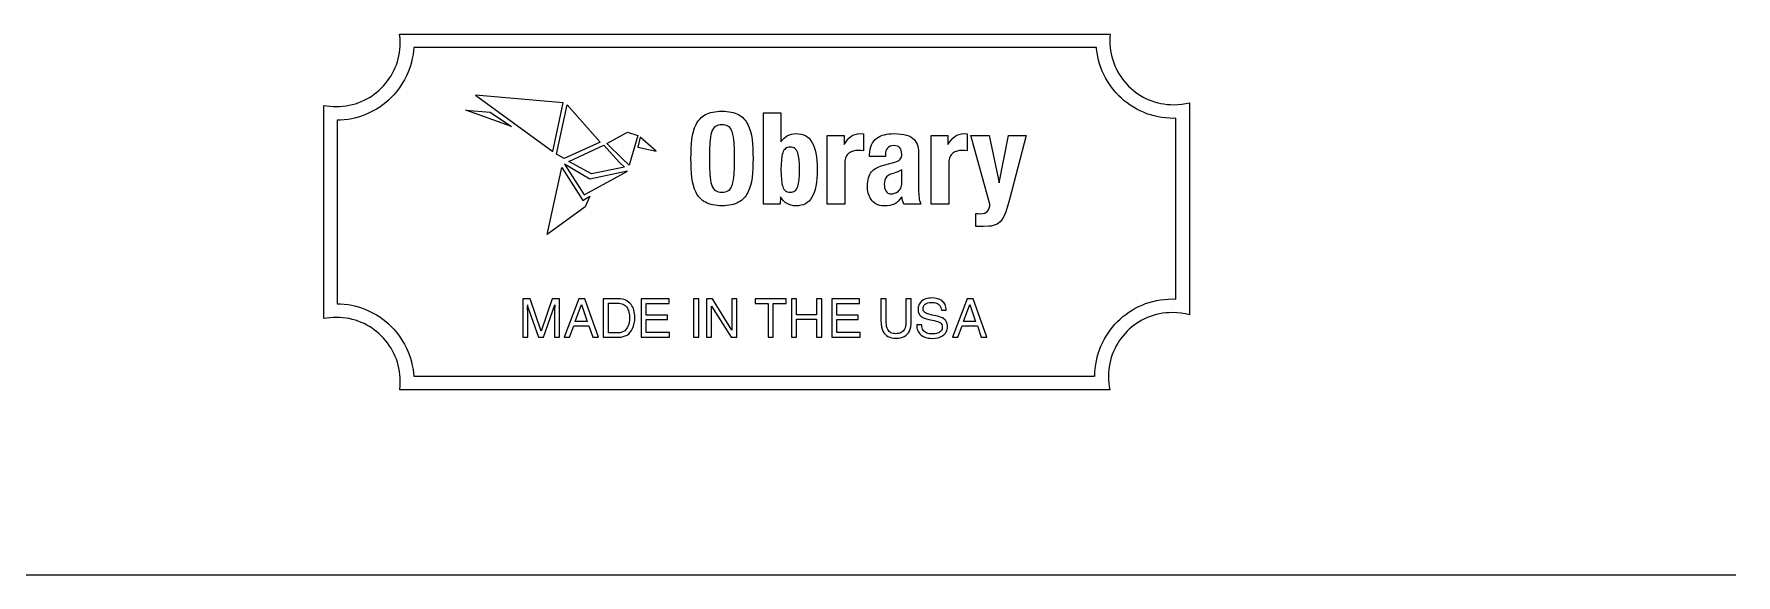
# Model space of a CAD drawing. Extents: x -174 to 174, y -110 to 110.
# Drawn here: x -87 to 0.5, y -110.5 to -82.7 of the extents above; entities that cross this region are included whole.
import ezdxf

# ---------------------------------------------------------------- set-up
doc = ezdxf.new("R2010")
doc.units = 0
doc.header["$MEASUREMENT"] = 0
doc.layers.get('0').update_dxf_attribs({"linetype": 'CONTINUOUS'})

msp = doc.modelspace()

# ---------------------------------------------------------------- linework, layer by layer
for p, q in [((-68.166, -82.657), (-31.641, -82.657)), ((-68.141, -82.881), (-68.166, -82.657)), ((-68.134, -83.11), (-68.141, -82.881)), ((-31.655, -82.834), (-31.66, -83.014)), ((-31.66, -83.014), (-31.656, -83.183)), ((-31.641, -82.657), (-31.655, -82.834)), ((-68.281, -84.086), (-68.237, -83.93)), ((-68.237, -83.93), (-68.2, -83.772)), ((-68.2, -83.772), (-68.172, -83.61)), ((-68.172, -83.61), (-68.151, -83.446)), ((-68.151, -83.446), (-68.138, -83.279)), ((-68.138, -83.279), (-68.134, -83.11)), ((-67.513, -83.912), (-67.558, -84.105)), ((-67.478, -83.716), (-67.513, -83.912)), ((-67.453, -83.517), (-67.478, -83.716)), ((-67.441, -83.359), (-67.453, -83.517)), ((-32.346, -83.359), (-67.441, -83.359)), ((-32.342, -83.421), (-32.346, -83.359)), ((-32.316, -83.62), (-32.342, -83.421)), ((-32.281, -83.816), (-32.316, -83.62)), ((-32.237, -84.009), (-32.281, -83.816)), ((-31.656, -83.183), (-31.643, -83.35)), ((-31.643, -83.35), (-31.623, -83.514)), ((-31.623, -83.514), (-31.594, -83.676)), ((-31.594, -83.676), (-31.557, -83.834)), ((-31.557, -83.834), (-31.513, -83.99)), ((-68.695, -84.945), (-68.609, -84.812)), ((-68.609, -84.812), (-68.53, -84.674)), ((-68.53, -84.674), (-68.458, -84.533)), ((-68.458, -84.533), (-68.392, -84.388)), ((-68.392, -84.388), (-68.333, -84.239)), ((-68.333, -84.239), (-68.281, -84.086)), ((-67.826, -84.838), (-67.914, -85.009)), ((-67.746, -84.661), (-67.826, -84.838)), ((-67.674, -84.48), (-67.746, -84.661)), ((-67.611, -84.295), (-67.674, -84.48)), ((-67.558, -84.105), (-67.611, -84.295)), ((-32.183, -84.198), (-32.237, -84.009)), ((-32.12, -84.384), (-32.183, -84.198)), ((-32.049, -84.565), (-32.12, -84.384)), ((-31.969, -84.741), (-32.049, -84.565)), ((-31.881, -84.913), (-31.969, -84.741)), ((-31.513, -83.99), (-31.461, -84.143)), ((-31.461, -84.143), (-31.403, -84.292)), ((-31.403, -84.292), (-31.337, -84.437)), ((-31.337, -84.437), (-31.265, -84.578)), ((-31.265, -84.578), (-31.186, -84.716)), ((-31.186, -84.716), (-31.1, -84.849)), ((-31.1, -84.849), (-31.009, -84.978)), ((-69.453, -85.74), (-69.329, -85.642)), ((-69.329, -85.642), (-69.21, -85.539)), ((-69.21, -85.539), (-69.096, -85.431)), ((-69.096, -85.431), (-68.987, -85.317)), ((-68.987, -85.317), (-68.884, -85.198)), ((-68.884, -85.198), (-68.786, -85.074)), ((-68.786, -85.074), (-68.695, -84.945)), ((-68.343, -85.644), (-68.468, -85.789)), ((-68.224, -85.494), (-68.343, -85.644)), ((-68.113, -85.338), (-68.224, -85.494)), ((-68.01, -85.176), (-68.113, -85.338)), ((-67.914, -85.009), (-68.01, -85.176)), ((-31.785, -85.08), (-31.881, -84.913)), ((-31.682, -85.242), (-31.785, -85.08)), ((-31.571, -85.398), (-31.682, -85.242)), ((-31.453, -85.548), (-31.571, -85.398)), ((-31.328, -85.692), (-31.453, -85.548)), ((-31.196, -85.831), (-31.328, -85.692)), ((-31.009, -84.978), (-30.912, -85.102)), ((-30.912, -85.102), (-30.809, -85.221)), ((-30.809, -85.221), (-30.7, -85.335)), ((-30.7, -85.335), (-30.586, -85.443)), ((-30.586, -85.443), (-30.467, -85.546)), ((-30.467, -85.546), (-30.343, -85.644)), ((-30.343, -85.644), (-30.214, -85.735)), ((-72.07, -86.327), (-71.91, -86.355)), ((-72.07, -97.3), (-72.07, -86.327)), ((-71.91, -86.355), (-71.749, -86.375)), ((-71.749, -86.375), (-71.584, -86.388)), ((-71.584, -86.388), (-71.418, -86.392)), ((-71.418, -86.392), (-71.249, -86.388)), ((-71.249, -86.388), (-71.082, -86.375)), ((-71.082, -86.375), (-70.918, -86.354)), ((-70.918, -86.354), (-70.756, -86.325)), ((-70.756, -86.325), (-70.597, -86.289)), ((-70.597, -86.289), (-70.441, -86.244)), ((-70.441, -86.244), (-70.289, -86.193)), ((-70.289, -86.193), (-70.139, -86.134)), ((-70.139, -86.134), (-69.994, -86.068)), ((-69.994, -86.068), (-69.852, -85.996)), ((-69.852, -85.996), (-69.715, -85.917)), ((-69.715, -85.917), (-69.582, -85.831)), ((-69.582, -85.831), (-69.453, -85.74)), ((-69.351, -86.517), (-69.518, -86.612)), ((-69.189, -86.413), (-69.351, -86.517)), ((-69.033, -86.302), (-69.189, -86.413)), ((-68.882, -86.184), (-69.033, -86.302)), ((-68.738, -86.059), (-68.882, -86.184)), ((-68.6, -85.927), (-68.738, -86.059)), ((-68.468, -85.789), (-68.6, -85.927)), ((-62.418, -87.417), (-64.763, -86.57)), ((-64.763, -86.57), (-63.512, -86.675)), ((-59.754, -86.199), (-64.271, -85.81)), ((-64.271, -85.81), (-60.291, -88.702)), ((-60.291, -88.702), (-59.754, -86.199)), ((-60.11, -88.835), (-59.556, -86.299)), ((-59.556, -86.299), (-58.501, -87.483)), ((-31.058, -85.962), (-31.196, -85.831)), ((-30.914, -86.087), (-31.058, -85.962)), ((-30.763, -86.206), (-30.914, -86.087)), ((-30.607, -86.317), (-30.763, -86.206)), ((-30.445, -86.42), (-30.607, -86.317)), ((-30.279, -86.516), (-30.445, -86.42)), ((-30.107, -86.604), (-30.279, -86.516)), ((-30.214, -85.735), (-30.081, -85.821)), ((-29.93, -86.684), (-30.107, -86.604)), ((-30.081, -85.821), (-29.944, -85.9)), ((-29.944, -85.9), (-29.802, -85.972)), ((-29.802, -85.972), (-29.657, -86.038)), ((-29.657, -86.038), (-29.508, -86.097)), ((-29.508, -86.097), (-29.355, -86.148)), ((-29.355, -86.148), (-29.199, -86.192)), ((-29.199, -86.192), (-29.041, -86.229)), ((-29.041, -86.229), (-28.879, -86.258)), ((-28.879, -86.258), (-28.714, -86.279)), ((-28.714, -86.279), (-28.548, -86.291)), ((-28.548, -86.291), (-28.379, -86.296)), ((-28.379, -86.296), (-28.168, -86.289)), ((-28.168, -86.289), (-27.961, -86.269)), ((-27.961, -86.269), (-27.758, -86.237)), ((-27.758, -86.237), (-27.559, -86.192)), ((-27.559, -86.192), (-27.559, -97.113)), ((-71.213, -87.089), (-71.368, -87.092)), ((-71.368, -87.092), (-71.368, -96.535)), ((-71.011, -87.073), (-71.213, -87.089)), ((-70.812, -87.048), (-71.011, -87.073)), ((-70.615, -87.013), (-70.812, -87.048)), ((-70.422, -86.968), (-70.615, -87.013)), ((-70.233, -86.914), (-70.422, -86.968)), ((-70.047, -86.852), (-70.233, -86.914)), ((-69.866, -86.78), (-70.047, -86.852)), ((-69.69, -86.7), (-69.866, -86.78)), ((-69.518, -86.612), (-69.69, -86.7)), ((-63.512, -86.675), (-62.418, -87.417)), ((-58.501, -87.483), (-57.854, -88.215)), ((-53.06, -87.665), (-53, -87.479)), ((-53, -87.479), (-52.925, -87.31)), ((-52.925, -87.31), (-52.882, -87.231)), ((-52.882, -87.231), (-52.834, -87.157)), ((-52.834, -87.157), (-52.781, -87.087)), ((-52.781, -87.087), (-52.724, -87.021)), ((-52.724, -87.021), (-52.662, -86.96)), ((-52.662, -86.96), (-52.594, -86.904)), ((-52.594, -86.904), (-52.522, -86.853)), ((-52.522, -86.853), (-52.444, -86.807)), ((-52.444, -86.807), (-52.36, -86.765)), ((-52.36, -86.765), (-52.27, -86.729)), ((-52.27, -86.729), (-52.174, -86.698)), ((-52.174, -86.698), (-52.072, -86.673)), ((-52.072, -86.673), (-51.963, -86.653)), ((-51.994, -87.473), (-52.047, -87.542)), ((-51.933, -87.417), (-51.994, -87.473)), ((-51.963, -86.653), (-51.848, -86.638)), ((-51.863, -87.375), (-51.933, -87.417)), ((-51.784, -87.345), (-51.863, -87.375)), ((-51.848, -86.638), (-51.726, -86.629)), ((-51.695, -87.328), (-51.784, -87.345)), ((-51.726, -86.629), (-51.596, -86.626)), ((-51.596, -87.322), (-51.695, -87.328)), ((-51.596, -86.626), (-51.467, -86.629)), ((-51.497, -87.328), (-51.596, -87.322)), ((-51.408, -87.345), (-51.497, -87.328)), ((-51.467, -86.629), (-51.345, -86.638)), ((-51.329, -87.375), (-51.408, -87.345)), ((-51.345, -86.638), (-51.229, -86.653)), ((-51.259, -87.417), (-51.329, -87.375)), ((-51.198, -87.473), (-51.259, -87.417)), ((-51.229, -86.653), (-51.121, -86.673)), ((-51.145, -87.542), (-51.198, -87.473)), ((-51.121, -86.673), (-51.018, -86.698)), ((-51.018, -86.698), (-50.922, -86.729)), ((-50.922, -86.729), (-50.833, -86.765)), ((-50.833, -86.765), (-50.749, -86.807)), ((-50.749, -86.807), (-50.67, -86.853)), ((-50.67, -86.853), (-50.598, -86.904)), ((-50.598, -86.904), (-50.53, -86.96)), ((-50.53, -86.96), (-50.468, -87.021)), ((-50.468, -87.021), (-50.411, -87.087)), ((-50.411, -87.087), (-50.358, -87.157)), ((-50.358, -87.157), (-50.31, -87.231)), ((-50.31, -87.231), (-50.267, -87.31)), ((-50.267, -87.31), (-50.192, -87.479)), ((-50.192, -87.479), (-50.132, -87.665)), ((-49.469, -86.718), (-48.564, -86.718)), ((-49.469, -91.405), (-49.469, -86.718)), ((-48.564, -86.718), (-48.564, -88.201)), ((-29.749, -86.756), (-29.93, -86.684)), ((-29.563, -86.818), (-29.749, -86.756)), ((-29.374, -86.872), (-29.563, -86.818)), ((-29.181, -86.917), (-29.374, -86.872)), ((-28.985, -86.952), (-29.181, -86.917)), ((-28.785, -86.977), (-28.985, -86.952)), ((-28.583, -86.992), (-28.785, -86.977)), ((-28.376, -86.997), (-28.583, -86.992)), ((-28.261, -86.994), (-28.376, -86.997)), ((-28.261, -96.294), (-28.261, -86.994)), ((-57.854, -88.215), (-59.716, -89.067)), ((-57.515, -88.282), (-56.445, -87.706)), ((-56.704, -89.071), (-57.515, -88.282)), ((-56.445, -87.706), (-55.926, -87.874)), ((-55.926, -87.874), (-56.366, -89.401)), ((-55.793, -87.958), (-55.926, -88.477)), ((-54.974, -88.682), (-55.793, -87.958)), ((-53.18, -88.548), (-53.165, -88.308)), ((-53.165, -88.308), (-53.141, -88.08)), ((-53.141, -88.08), (-53.106, -87.865)), ((-53.106, -87.865), (-53.06, -87.665)), ((-52.223, -88.261), (-52.241, -88.627)), ((-52.208, -88.102), (-52.223, -88.261)), ((-52.188, -87.96), (-52.208, -88.102)), ((-52.162, -87.833), (-52.188, -87.96)), ((-52.13, -87.721), (-52.162, -87.833)), ((-52.092, -87.624), (-52.13, -87.721)), ((-52.047, -87.542), (-52.092, -87.624)), ((-51.1, -87.624), (-51.145, -87.542)), ((-51.062, -87.721), (-51.1, -87.624)), ((-51.03, -87.833), (-51.062, -87.721)), ((-51.005, -87.96), (-51.03, -87.833)), ((-50.984, -88.102), (-51.005, -87.96)), ((-50.969, -88.261), (-50.984, -88.102)), ((-50.951, -88.627), (-50.969, -88.261)), ((-50.132, -87.665), (-50.085, -87.865)), ((-50.085, -87.865), (-50.051, -88.08)), ((-50.051, -88.08), (-50.027, -88.308)), ((-50.027, -88.308), (-50.011, -88.548)), ((-48.564, -88.201), (-48.477, -88.102)), ((-48.477, -88.102), (-48.399, -88.017)), ((-48.399, -88.017), (-48.316, -87.944)), ((-48.316, -87.944), (-48.226, -87.886)), ((-48.226, -87.886), (-48.13, -87.84)), ((-48.13, -87.84), (-48.025, -87.807)), ((-48.025, -87.807), (-47.912, -87.788)), ((-47.912, -87.788), (-47.79, -87.781)), ((-47.79, -87.781), (-47.655, -87.788)), ((-47.655, -87.788), (-47.53, -87.807)), ((-47.53, -87.807), (-47.414, -87.84)), ((-47.414, -87.84), (-47.307, -87.887)), ((-47.307, -87.887), (-47.209, -87.948)), ((-47.209, -87.948), (-47.121, -88.023)), ((-47.121, -88.023), (-47.041, -88.113)), ((-47.041, -88.113), (-46.97, -88.218)), ((-46.97, -88.218), (-46.907, -88.338)), ((-46.907, -88.338), (-46.853, -88.474)), ((-46.188, -91.405), (-46.188, -87.874)), ((-46.188, -87.874), (-45.321, -87.874)), ((-45.321, -87.874), (-45.321, -88.346)), ((-45.321, -88.346), (-45.236, -88.224)), ((-45.236, -88.224), (-45.156, -88.114)), ((-45.156, -88.114), (-45.068, -88.017)), ((-45.068, -88.017), (-44.972, -87.935)), ((-44.972, -87.935), (-44.868, -87.87)), ((-44.868, -87.87), (-44.753, -87.821)), ((-44.753, -87.821), (-44.629, -87.791)), ((-44.629, -87.791), (-44.494, -87.781)), ((-44.494, -87.781), (-44.33, -87.794)), ((-44.33, -87.794), (-44.33, -88.661)), ((-43.952, -88.468), (-43.91, -88.357)), ((-43.91, -88.357), (-43.858, -88.258)), ((-43.858, -88.258), (-43.795, -88.168)), ((-43.795, -88.168), (-43.724, -88.09)), ((-43.724, -88.09), (-43.644, -88.021)), ((-43.644, -88.021), (-43.556, -87.962)), ((-43.556, -87.962), (-43.46, -87.911)), ((-43.46, -87.911), (-43.358, -87.87)), ((-43.358, -87.87), (-43.25, -87.837)), ((-43.25, -87.837), (-43.136, -87.812)), ((-43.136, -87.812), (-43.017, -87.795)), ((-43.017, -87.795), (-42.894, -87.785)), ((-42.894, -87.785), (-42.768, -87.781)), ((-42.768, -87.781), (-42.576, -87.786)), ((-42.576, -87.786), (-42.404, -87.802)), ((-42.404, -87.802), (-42.25, -87.827)), ((-42.25, -87.827), (-42.113, -87.861)), ((-42.113, -87.861), (-41.994, -87.904)), ((-41.994, -87.904), (-41.889, -87.956)), ((-41.889, -87.956), (-41.8, -88.016)), ((-41.8, -88.016), (-41.724, -88.084)), ((-41.724, -88.084), (-41.66, -88.159)), ((-41.66, -88.159), (-41.609, -88.242)), ((-41.609, -88.242), (-41.567, -88.331)), ((-41.567, -88.331), (-41.536, -88.426)), ((-40.844, -87.874), (-39.978, -87.874)), ((-40.844, -91.405), (-40.844, -87.874)), ((-39.978, -87.874), (-39.978, -88.346)), ((-39.978, -88.346), (-39.893, -88.224)), ((-39.893, -88.224), (-39.813, -88.114)), ((-39.813, -88.114), (-39.725, -88.017)), ((-39.725, -88.017), (-39.629, -87.935)), ((-39.629, -87.935), (-39.525, -87.87)), ((-39.525, -87.87), (-39.41, -87.821)), ((-39.41, -87.821), (-39.286, -87.791)), ((-39.286, -87.791), (-39.151, -87.781)), ((-39.151, -87.781), (-38.987, -87.794)), ((-38.987, -87.794), (-38.987, -88.661)), ((-37.82, -91.405), (-38.811, -87.874)), ((-38.811, -87.874), (-37.866, -87.874)), ((-37.866, -87.874), (-37.341, -90.315)), ((-37.341, -90.315), (-36.868, -87.874)), ((-36.868, -87.874), (-35.962, -87.874)), ((-35.962, -87.874), (-36.815, -91.168)), ((-59.716, -89.067), (-60.11, -88.835)), ((-59.472, -89.213), (-57.674, -88.38)), ((-58.3, -89.856), (-59.472, -89.213)), ((-57.674, -88.38), (-56.856, -89.264)), ((-56.366, -89.401), (-56.704, -89.071)), ((-55.926, -88.477), (-54.974, -88.682)), ((-53.191, -89.061), (-53.188, -88.799)), ((-53.188, -89.323), (-53.191, -89.061)), ((-53.188, -88.799), (-53.18, -88.548)), ((-52.241, -88.627), (-52.246, -89.061)), ((-52.246, -89.061), (-52.241, -89.498)), ((-50.946, -89.061), (-50.951, -88.627)), ((-50.951, -89.498), (-50.946, -89.061)), ((-50.011, -88.548), (-50.003, -88.799)), ((-50.003, -88.799), (-50.001, -89.061)), ((-50.001, -89.061), (-50.003, -89.323)), ((-48.545, -89.133), (-48.559, -89.369)), ((-48.518, -88.934), (-48.545, -89.133)), ((-48.498, -88.848), (-48.518, -88.934)), ((-48.474, -88.77), (-48.498, -88.848)), ((-48.446, -88.702), (-48.474, -88.77)), ((-48.412, -88.642), (-48.446, -88.702)), ((-48.373, -88.592), (-48.412, -88.642)), ((-48.328, -88.551), (-48.373, -88.592)), ((-48.277, -88.519), (-48.328, -88.551)), ((-48.22, -88.496), (-48.277, -88.519)), ((-48.155, -88.482), (-48.22, -88.496)), ((-48.084, -88.477), (-48.155, -88.482)), ((-48.014, -88.482), (-48.084, -88.477)), ((-47.951, -88.496), (-48.014, -88.482)), ((-47.894, -88.519), (-47.951, -88.496)), ((-47.844, -88.551), (-47.894, -88.519)), ((-47.8, -88.592), (-47.844, -88.551)), ((-47.761, -88.642), (-47.8, -88.592)), ((-47.728, -88.702), (-47.761, -88.642)), ((-47.7, -88.77), (-47.728, -88.702)), ((-47.677, -88.848), (-47.7, -88.77)), ((-47.657, -88.934), (-47.677, -88.848)), ((-47.63, -89.133), (-47.657, -88.934)), ((-47.616, -89.369), (-47.63, -89.133)), ((-46.853, -88.474), (-46.808, -88.626)), ((-46.808, -88.626), (-46.771, -88.795)), ((-46.771, -88.795), (-46.742, -88.98)), ((-46.742, -88.98), (-46.722, -89.182)), ((-46.722, -89.182), (-46.71, -89.402)), ((-45.278, -89.199), (-45.282, -89.284)), ((-45.266, -89.121), (-45.278, -89.199)), ((-45.247, -89.05), (-45.266, -89.121)), ((-45.221, -88.986), (-45.247, -89.05)), ((-45.19, -88.927), (-45.221, -88.986)), ((-45.153, -88.875), (-45.19, -88.927)), ((-45.111, -88.829), (-45.153, -88.875)), ((-45.065, -88.789), (-45.111, -88.829)), ((-45.015, -88.754), (-45.065, -88.789)), ((-44.962, -88.725), (-45.015, -88.754)), ((-44.907, -88.7), (-44.962, -88.725)), ((-44.85, -88.681), (-44.907, -88.7)), ((-44.731, -88.656), (-44.85, -88.681)), ((-44.612, -88.648), (-44.731, -88.656)), ((-44.471, -88.652), (-44.612, -88.648)), ((-44.33, -88.661), (-44.471, -88.652)), ((-44.008, -88.871), (-44.001, -88.725)), ((-44.008, -88.956), (-44.008, -88.871)), ((-43.194, -88.956), (-44.008, -88.956)), ((-44.001, -88.725), (-43.982, -88.59)), ((-43.982, -88.59), (-43.952, -88.468)), ((-43.188, -88.759), (-43.194, -88.858)), ((-43.194, -88.858), (-43.194, -88.956)), ((-43.167, -88.67), (-43.188, -88.759)), ((-43.134, -88.591), (-43.167, -88.67)), ((-43.087, -88.525), (-43.134, -88.591)), ((-43.028, -88.471), (-43.087, -88.525)), ((-42.956, -88.431), (-43.028, -88.471)), ((-42.871, -88.407), (-42.956, -88.431)), ((-42.774, -88.398), (-42.871, -88.407)), ((-42.669, -88.406), (-42.774, -88.398)), ((-42.715, -89.245), (-42.622, -89.216)), ((-42.581, -88.428), (-42.669, -88.406)), ((-42.622, -89.216), (-42.545, -89.183)), ((-42.509, -88.465), (-42.581, -88.428)), ((-42.545, -89.183), (-42.482, -89.145)), ((-42.451, -88.514), (-42.509, -88.465)), ((-42.482, -89.145), (-42.434, -89.1)), ((-42.407, -88.576), (-42.451, -88.514)), ((-42.434, -89.1), (-42.397, -89.047)), ((-42.377, -88.65), (-42.407, -88.576)), ((-42.397, -89.047), (-42.373, -88.986)), ((-42.36, -88.736), (-42.377, -88.65)), ((-42.373, -88.986), (-42.358, -88.914)), ((-42.354, -88.832), (-42.36, -88.736)), ((-42.358, -88.914), (-42.354, -88.832)), ((-41.536, -88.426), (-41.513, -88.528)), ((-41.513, -88.528), (-41.498, -88.635)), ((-41.498, -88.635), (-41.49, -88.747)), ((-41.49, -88.747), (-41.487, -88.864)), ((-41.487, -88.864), (-41.487, -90.722)), ((-39.935, -89.199), (-39.939, -89.284)), ((-39.923, -89.121), (-39.935, -89.199)), ((-39.904, -89.05), (-39.923, -89.121)), ((-39.878, -88.986), (-39.904, -89.05)), ((-39.847, -88.927), (-39.878, -88.986)), ((-39.81, -88.875), (-39.847, -88.927)), ((-39.768, -88.829), (-39.81, -88.875)), ((-39.722, -88.789), (-39.768, -88.829)), ((-39.672, -88.754), (-39.722, -88.789)), ((-39.62, -88.725), (-39.672, -88.754)), ((-39.564, -88.7), (-39.62, -88.725)), ((-39.507, -88.681), (-39.564, -88.7)), ((-39.389, -88.656), (-39.507, -88.681)), ((-39.269, -88.648), (-39.389, -88.656)), ((-39.128, -88.652), (-39.269, -88.648)), ((-38.987, -88.661), (-39.128, -88.652)), ((-60.578, -92.98), (-59.823, -89.522)), ((-59.823, -89.522), (-58.751, -91.216)), ((-59.696, -89.352), (-58.678, -90.933)), ((-58.383, -90.13), (-59.696, -89.352)), ((-58.678, -90.933), (-56.571, -89.779)), ((-56.456, -89.712), (-58.383, -90.13)), ((-56.599, -89.514), (-58.3, -89.856)), ((-56.856, -89.264), (-56.599, -89.514)), ((-56.571, -89.779), (-56.456, -89.712)), ((-53.18, -89.575), (-53.188, -89.323)), ((-53.165, -89.815), (-53.18, -89.575)), ((-53.141, -90.043), (-53.165, -89.815)), ((-53.106, -90.257), (-53.141, -90.043)), ((-52.241, -89.498), (-52.223, -89.865)), ((-52.223, -89.865), (-52.208, -90.023)), ((-52.208, -90.023), (-52.188, -90.165)), ((-51.005, -90.165), (-50.984, -90.023)), ((-50.984, -90.023), (-50.969, -89.865)), ((-50.969, -89.865), (-50.951, -89.498)), ((-50.051, -90.043), (-50.085, -90.257)), ((-50.027, -89.815), (-50.051, -90.043)), ((-50.011, -89.575), (-50.027, -89.815)), ((-50.003, -89.323), (-50.011, -89.575)), ((-48.559, -89.369), (-48.564, -89.639)), ((-48.564, -89.639), (-48.559, -89.909)), ((-48.559, -89.909), (-48.545, -90.144)), ((-47.63, -90.144), (-47.616, -89.909)), ((-47.612, -89.639), (-47.616, -89.369)), ((-47.616, -89.909), (-47.612, -89.639)), ((-46.722, -90.096), (-46.742, -90.298)), ((-46.71, -89.876), (-46.722, -90.096)), ((-46.71, -89.402), (-46.706, -89.639)), ((-46.706, -89.639), (-46.71, -89.876)), ((-45.282, -89.284), (-45.282, -91.405)), ((-44.09, -90.152), (-44.068, -90.058)), ((-44.068, -90.058), (-44.038, -89.97)), ((-44.038, -89.97), (-44.001, -89.89)), ((-44.001, -89.89), (-43.958, -89.817)), ((-43.958, -89.817), (-43.907, -89.75)), ((-43.907, -89.75), (-43.849, -89.688)), ((-43.849, -89.688), (-43.783, -89.632)), ((-43.783, -89.632), (-43.71, -89.581)), ((-43.71, -89.581), (-43.629, -89.534)), ((-43.629, -89.534), (-43.541, -89.491)), ((-43.541, -89.491), (-43.444, -89.452)), ((-43.444, -89.452), (-43.227, -89.383)), ((-43.227, -89.383), (-42.715, -89.245)), ((-43.188, -90.089), (-43.225, -90.176)), ((-43.135, -90.013), (-43.188, -90.089)), ((-43.065, -89.948), (-43.135, -90.013)), ((-42.976, -89.894), (-43.065, -89.948)), ((-42.868, -89.85), (-42.976, -89.894)), ((-42.741, -89.816), (-42.868, -89.85)), ((-42.651, -89.79), (-42.741, -89.816)), ((-42.552, -89.752), (-42.651, -89.79)), ((-42.451, -89.702), (-42.552, -89.752)), ((-42.354, -89.639), (-42.451, -89.702)), ((-42.354, -90.334), (-42.354, -89.639)), ((-39.939, -89.284), (-39.939, -91.405)), ((-53.06, -90.458), (-53.106, -90.257)), ((-53, -90.643), (-53.06, -90.458)), ((-52.925, -90.813), (-53, -90.643)), ((-52.882, -90.892), (-52.925, -90.813)), ((-52.834, -90.966), (-52.882, -90.892)), ((-52.781, -91.036), (-52.834, -90.966)), ((-52.188, -90.165), (-52.162, -90.292)), ((-52.162, -90.292), (-52.13, -90.403)), ((-52.13, -90.403), (-52.092, -90.5)), ((-52.092, -90.5), (-52.047, -90.582)), ((-52.047, -90.582), (-51.994, -90.651)), ((-51.994, -90.651), (-51.933, -90.706)), ((-51.933, -90.706), (-51.863, -90.748)), ((-51.863, -90.748), (-51.784, -90.777)), ((-51.784, -90.777), (-51.695, -90.795)), ((-51.695, -90.795), (-51.596, -90.8)), ((-51.596, -90.8), (-51.497, -90.795)), ((-51.497, -90.795), (-51.408, -90.777)), ((-51.408, -90.777), (-51.329, -90.748)), ((-51.329, -90.748), (-51.259, -90.706)), ((-51.259, -90.706), (-51.198, -90.651)), ((-51.198, -90.651), (-51.145, -90.582)), ((-51.145, -90.582), (-51.1, -90.5)), ((-51.1, -90.5), (-51.062, -90.403)), ((-51.062, -90.403), (-51.03, -90.292)), ((-51.03, -90.292), (-51.005, -90.165)), ((-50.358, -90.966), (-50.411, -91.036)), ((-50.31, -90.892), (-50.358, -90.966)), ((-50.267, -90.813), (-50.31, -90.892)), ((-50.192, -90.643), (-50.267, -90.813)), ((-50.132, -90.458), (-50.192, -90.643)), ((-50.085, -90.257), (-50.132, -90.458)), ((-48.545, -90.144), (-48.518, -90.344)), ((-48.518, -90.344), (-48.498, -90.43)), ((-48.498, -90.43), (-48.474, -90.508)), ((-48.474, -90.508), (-48.446, -90.576)), ((-48.446, -90.576), (-48.412, -90.635)), ((-48.412, -90.635), (-48.373, -90.686)), ((-48.373, -90.686), (-48.328, -90.727)), ((-48.328, -90.727), (-48.277, -90.759)), ((-48.277, -90.759), (-48.22, -90.782)), ((-48.22, -90.782), (-48.155, -90.796)), ((-48.155, -90.796), (-48.084, -90.8)), ((-48.084, -90.8), (-48.014, -90.796)), ((-48.014, -90.796), (-47.951, -90.782)), ((-47.951, -90.782), (-47.894, -90.759)), ((-47.894, -90.759), (-47.844, -90.727)), ((-47.844, -90.727), (-47.8, -90.686)), ((-47.8, -90.686), (-47.761, -90.635)), ((-47.761, -90.635), (-47.728, -90.576)), ((-47.728, -90.576), (-47.7, -90.508)), ((-47.7, -90.508), (-47.677, -90.43)), ((-47.677, -90.43), (-47.657, -90.344)), ((-47.657, -90.344), (-47.63, -90.144)), ((-46.907, -90.94), (-46.97, -91.06)), ((-46.853, -90.803), (-46.907, -90.94)), ((-46.808, -90.651), (-46.853, -90.803)), ((-46.771, -90.483), (-46.808, -90.651)), ((-46.742, -90.298), (-46.771, -90.483)), ((-44.119, -90.485), (-44.116, -90.366)), ((-44.109, -90.665), (-44.119, -90.485)), ((-44.116, -90.366), (-44.107, -90.255)), ((-44.095, -90.754), (-44.109, -90.665)), ((-44.107, -90.255), (-44.09, -90.152)), ((-44.075, -90.843), (-44.095, -90.754)), ((-44.048, -90.93), (-44.075, -90.843)), ((-44.016, -91.013), (-44.048, -90.93)), ((-43.246, -90.275), (-43.253, -90.387)), ((-43.253, -90.387), (-43.249, -90.486)), ((-43.249, -90.486), (-43.234, -90.578)), ((-43.225, -90.176), (-43.246, -90.275)), ((-43.234, -90.578), (-43.209, -90.661)), ((-43.209, -90.661), (-43.173, -90.734)), ((-43.173, -90.734), (-43.126, -90.795)), ((-43.126, -90.795), (-43.067, -90.84)), ((-43.067, -90.84), (-43.033, -90.857)), ((-43.033, -90.857), (-42.996, -90.869)), ((-42.996, -90.869), (-42.955, -90.877)), ((-42.955, -90.877), (-42.912, -90.879)), ((-42.912, -90.879), (-42.818, -90.872)), ((-42.818, -90.872), (-42.722, -90.849)), ((-42.722, -90.849), (-42.628, -90.809)), ((-42.628, -90.809), (-42.542, -90.752)), ((-42.542, -90.752), (-42.502, -90.717)), ((-42.502, -90.717), (-42.466, -90.677)), ((-42.466, -90.677), (-42.434, -90.632)), ((-42.434, -90.632), (-42.407, -90.583)), ((-42.407, -90.583), (-42.385, -90.528)), ((-42.385, -90.528), (-42.368, -90.469)), ((-42.368, -90.469), (-42.358, -90.404)), ((-42.358, -90.404), (-42.354, -90.334)), ((-41.487, -90.722), (-41.483, -90.938)), ((-41.483, -90.938), (-41.466, -91.11)), ((-58.63, -91.541), (-60.578, -92.98)), ((-58.751, -91.216), (-58.389, -91.005)), ((-58.389, -91.005), (-58.63, -91.541)), ((-52.724, -91.102), (-52.781, -91.036)), ((-52.662, -91.162), (-52.724, -91.102)), ((-52.594, -91.219), (-52.662, -91.162)), ((-52.522, -91.27), (-52.594, -91.219)), ((-52.444, -91.316), (-52.522, -91.27)), ((-52.36, -91.358), (-52.444, -91.316)), ((-52.27, -91.394), (-52.36, -91.358)), ((-52.174, -91.425), (-52.27, -91.394)), ((-52.072, -91.45), (-52.174, -91.425)), ((-51.963, -91.47), (-52.072, -91.45)), ((-51.848, -91.485), (-51.963, -91.47)), ((-51.726, -91.494), (-51.848, -91.485)), ((-51.596, -91.497), (-51.726, -91.494)), ((-51.467, -91.494), (-51.596, -91.497)), ((-51.345, -91.485), (-51.467, -91.494)), ((-51.229, -91.47), (-51.345, -91.485)), ((-51.121, -91.45), (-51.229, -91.47)), ((-51.018, -91.425), (-51.121, -91.45)), ((-50.922, -91.394), (-51.018, -91.425)), ((-50.833, -91.358), (-50.922, -91.394)), ((-50.749, -91.316), (-50.833, -91.358)), ((-50.67, -91.27), (-50.749, -91.316)), ((-50.598, -91.219), (-50.67, -91.27)), ((-50.53, -91.162), (-50.598, -91.219)), ((-50.468, -91.102), (-50.53, -91.162)), ((-50.411, -91.036), (-50.468, -91.102)), ((-48.604, -91.405), (-49.469, -91.405)), ((-48.59, -91.03), (-48.604, -91.405)), ((-48.514, -91.145), (-48.59, -91.03)), ((-48.432, -91.242), (-48.514, -91.145)), ((-48.343, -91.322), (-48.432, -91.242)), ((-48.249, -91.386), (-48.343, -91.322)), ((-48.146, -91.436), (-48.249, -91.386)), ((-48.036, -91.47), (-48.146, -91.436)), ((-47.918, -91.49), (-48.036, -91.47)), ((-47.79, -91.497), (-47.918, -91.49)), ((-47.655, -91.49), (-47.79, -91.497)), ((-47.53, -91.471), (-47.655, -91.49)), ((-47.414, -91.438), (-47.53, -91.471)), ((-47.307, -91.391), (-47.414, -91.438)), ((-47.209, -91.33), (-47.307, -91.391)), ((-47.121, -91.255), (-47.209, -91.33)), ((-47.041, -91.165), (-47.121, -91.255)), ((-46.97, -91.06), (-47.041, -91.165)), ((-45.282, -91.405), (-46.188, -91.405)), ((-43.976, -91.093), (-44.016, -91.013)), ((-43.929, -91.168), (-43.976, -91.093)), ((-43.875, -91.238), (-43.929, -91.168)), ((-43.813, -91.301), (-43.875, -91.238)), ((-43.743, -91.357), (-43.813, -91.301)), ((-43.666, -91.405), (-43.743, -91.357)), ((-43.579, -91.444), (-43.666, -91.405)), ((-43.484, -91.473), (-43.579, -91.444)), ((-43.38, -91.49), (-43.484, -91.473)), ((-43.266, -91.497), (-43.38, -91.49)), ((-43.112, -91.492), (-43.266, -91.497)), ((-42.973, -91.476), (-43.112, -91.492)), ((-42.847, -91.448), (-42.973, -91.476)), ((-42.733, -91.405), (-42.847, -91.448)), ((-42.63, -91.344), (-42.733, -91.405)), ((-42.535, -91.264), (-42.63, -91.344)), ((-42.449, -91.162), (-42.535, -91.264)), ((-42.354, -91.037), (-42.449, -91.162)), ((-42.31, -91.223), (-42.354, -91.037)), ((-42.281, -91.317), (-42.31, -91.223)), ((-42.243, -91.405), (-42.281, -91.317)), ((-41.376, -91.405), (-42.243, -91.405)), ((-41.466, -91.11), (-41.452, -91.186)), ((-41.452, -91.186), (-41.432, -91.258)), ((-41.432, -91.258), (-41.376, -91.405)), ((-39.939, -91.405), (-40.844, -91.405)), ((-38.092, -91.87), (-38.012, -91.828)), ((-38.012, -91.828), (-37.947, -91.772)), ((-37.947, -91.772), (-37.897, -91.701)), ((-37.897, -91.701), (-37.86, -91.615)), ((-37.86, -91.615), (-37.834, -91.517)), ((-37.834, -91.517), (-37.82, -91.405)), ((-36.986, -91.75), (-37.042, -91.901)), ((-36.93, -91.579), (-36.986, -91.75)), ((-36.815, -91.168), (-36.93, -91.579)), ((-38.542, -92.56), (-38.542, -91.884)), ((-38.542, -91.884), (-38.424, -91.898)), ((-38.174, -92.56), (-38.542, -92.56)), ((-38.424, -91.898), (-38.306, -91.903)), ((-38.306, -91.903), (-38.19, -91.895)), ((-38.19, -91.895), (-38.092, -91.87)), ((-37.887, -92.55), (-38.174, -92.56)), ((-37.764, -92.536), (-37.887, -92.55)), ((-37.652, -92.514), (-37.764, -92.536)), ((-37.55, -92.483), (-37.652, -92.514)), ((-37.458, -92.441), (-37.55, -92.483)), ((-37.374, -92.388), (-37.458, -92.441)), ((-37.298, -92.322), (-37.374, -92.388)), ((-37.227, -92.241), (-37.298, -92.322)), ((-37.162, -92.145), (-37.227, -92.241)), ((-37.101, -92.032), (-37.162, -92.145)), ((-37.042, -91.901), (-37.101, -92.032)), ((-71.368, -96.535), (-71.213, -96.539)), ((-71.213, -96.539), (-71.011, -96.554)), ((-71.011, -96.554), (-70.812, -96.58)), ((-70.812, -96.58), (-70.615, -96.615)), ((-70.615, -96.615), (-70.422, -96.659)), ((-70.422, -96.659), (-70.233, -96.713)), ((-70.233, -96.713), (-70.047, -96.776)), ((-70.047, -96.776), (-69.866, -96.847)), ((-69.866, -96.847), (-69.689, -96.927)), ((-69.689, -96.927), (-69.518, -97.015)), ((-69.518, -97.015), (-69.351, -97.111)), ((-61.457, -96.283), (-61.835, -96.283)), ((-61.835, -96.283), (-61.835, -98.256)), ((-61.586, -96.593), (-61.586, -96.653)), ((-61.578, -97.092), (-61.586, -96.653)), ((-61.586, -96.653), (-61.019, -98.256)), ((-61.578, -98.256), (-61.578, -97.092)), ((-60.89, -97.954), (-61.457, -96.283)), ((-60.323, -96.283), (-60.89, -97.954)), ((-60.762, -98.256), (-60.195, -96.593)), ((-59.945, -96.283), (-60.323, -96.283)), ((-60.198, -96.893), (-60.202, -97.092)), ((-60.202, -97.092), (-60.202, -98.256)), ((-60.195, -96.593), (-60.198, -96.893)), ((-59.945, -98.256), (-59.945, -96.283)), ((-58.954, -96.283), (-59.703, -98.256)), ((-59.136, -97.447), (-58.818, -96.578)), ((-58.652, -96.283), (-58.954, -96.283)), ((-58.818, -96.578), (-58.523, -97.447)), ((-57.941, -98.256), (-58.652, -96.283)), ((-57.707, -96.283), (-57.707, -98.256)), ((-56.905, -96.283), (-57.707, -96.283)), ((-57.435, -96.51), (-56.958, -96.51)), ((-57.435, -98.03), (-57.435, -96.51)), ((-56.958, -96.51), (-56.882, -96.513)), ((-56.806, -96.287), (-56.905, -96.283)), ((-56.882, -96.513), (-56.81, -96.523)), ((-56.81, -96.523), (-56.744, -96.539)), ((-56.712, -96.301), (-56.806, -96.287)), ((-56.744, -96.539), (-56.684, -96.562)), ((-56.625, -96.324), (-56.712, -96.301)), ((-56.684, -96.562), (-56.628, -96.591)), ((-56.628, -96.591), (-56.578, -96.627)), ((-56.542, -96.356), (-56.625, -96.324)), ((-56.578, -96.627), (-56.533, -96.668)), ((-56.466, -96.396), (-56.542, -96.356)), ((-56.533, -96.668), (-56.493, -96.715)), ((-56.493, -96.715), (-56.458, -96.768)), ((-56.395, -96.446), (-56.466, -96.396)), ((-56.458, -96.768), (-56.428, -96.826)), ((-56.428, -96.826), (-56.402, -96.89)), ((-56.402, -96.89), (-56.382, -96.96)), ((-56.33, -96.504), (-56.395, -96.446)), ((-56.382, -96.96), (-56.355, -97.114)), ((-56.27, -96.57), (-56.33, -96.504)), ((-56.225, -96.638), (-56.27, -96.57)), ((-56.185, -96.71), (-56.225, -96.638)), ((-56.151, -96.787), (-56.185, -96.71)), ((-56.124, -96.869), (-56.151, -96.787)), ((-56.102, -96.955), (-56.124, -96.869)), ((-56.086, -97.044), (-56.102, -96.955)), ((-56.077, -97.138), (-56.086, -97.044)), ((-55.756, -96.283), (-55.756, -98.256)), ((-54.319, -96.283), (-55.756, -96.283)), ((-55.499, -96.525), (-54.319, -96.525)), ((-55.499, -97.122), (-55.499, -96.525)), ((-54.319, -96.525), (-54.319, -96.283)), ((-52.792, -96.283), (-53.056, -96.283)), ((-53.056, -96.283), (-53.056, -98.256)), ((-52.792, -98.256), (-52.792, -96.283)), ((-52.391, -96.283), (-52.391, -98.256)), ((-52.081, -96.283), (-52.391, -96.283)), ((-52.141, -96.661), (-51.128, -98.256)), ((-52.141, -98.256), (-52.141, -96.661)), ((-51.083, -97.886), (-52.081, -96.283)), ((-51.083, -96.283), (-51.083, -97.886)), ((-50.826, -96.283), (-51.083, -96.283)), ((-50.826, -98.256), (-50.826, -96.283)), ((-48.293, -96.283), (-49.896, -96.283)), ((-49.896, -96.283), (-49.896, -96.517)), ((-49.896, -96.517), (-49.23, -96.517)), ((-49.23, -96.517), (-49.23, -98.256)), ((-48.966, -96.517), (-48.293, -96.517)), ((-48.966, -98.256), (-48.966, -96.517)), ((-48.293, -96.517), (-48.293, -96.283)), ((-48.028, -96.283), (-48.028, -98.256)), ((-47.763, -96.283), (-48.028, -96.283)), ((-47.763, -97.1), (-47.763, -96.283)), ((-46.735, -97.1), (-47.763, -97.1)), ((-46.463, -96.283), (-46.735, -96.283)), ((-46.735, -96.283), (-46.735, -97.1)), ((-46.463, -98.256), (-46.463, -96.283)), ((-45.956, -96.283), (-45.956, -98.256)), ((-44.519, -96.283), (-45.956, -96.283)), ((-45.699, -97.122), (-45.699, -96.525)), ((-45.699, -96.525), (-44.519, -96.525)), ((-44.519, -96.525), (-44.519, -96.283)), ((-43.423, -96.283), (-43.423, -97.394)), ((-43.151, -96.283), (-43.423, -96.283)), ((-43.151, -97.5), (-43.151, -96.283)), ((-41.865, -96.283), (-42.138, -96.283)), ((-42.138, -96.283), (-42.138, -97.5)), ((-41.865, -97.394), (-41.865, -96.283)), ((-41.514, -96.777), (-41.517, -96.842)), ((-41.517, -96.842), (-41.514, -96.903)), ((-41.506, -96.714), (-41.514, -96.777)), ((-41.514, -96.903), (-41.505, -96.959)), ((-41.491, -96.655), (-41.506, -96.714)), ((-41.505, -96.959), (-41.49, -97.011)), ((-41.47, -96.598), (-41.491, -96.655)), ((-41.49, -97.011), (-41.468, -97.059)), ((-41.444, -96.545), (-41.47, -96.598)), ((-41.468, -97.059), (-41.441, -97.103)), ((-41.412, -96.495), (-41.444, -96.545)), ((-41.441, -97.103), (-41.409, -97.143)), ((-41.375, -96.449), (-41.412, -96.495)), ((-41.332, -96.407), (-41.375, -96.449)), ((-41.284, -96.369), (-41.332, -96.407)), ((-41.231, -96.335), (-41.284, -96.369)), ((-41.26, -96.797), (-41.254, -96.733)), ((-41.253, -96.865), (-41.26, -96.797)), ((-41.254, -96.733), (-41.235, -96.672)), ((-41.231, -96.923), (-41.253, -96.865)), ((-41.235, -96.672), (-41.203, -96.615)), ((-41.173, -96.306), (-41.231, -96.335)), ((-41.193, -96.97), (-41.231, -96.923)), ((-41.203, -96.615), (-41.156, -96.565)), ((-41.139, -97.009), (-41.193, -96.97)), ((-41.109, -96.282), (-41.173, -96.306)), ((-41.156, -96.565), (-41.095, -96.524)), ((-41.087, -97.033), (-41.139, -97.009)), ((-41.041, -96.263), (-41.109, -96.282)), ((-41.095, -96.524), (-41.018, -96.492)), ((-41.01, -97.059), (-41.087, -97.033)), ((-40.967, -96.249), (-41.041, -96.263)), ((-41.018, -96.492), (-40.925, -96.472)), ((-40.784, -97.115), (-41.01, -97.059)), ((-40.889, -96.24), (-40.967, -96.249)), ((-40.925, -96.472), (-40.814, -96.464)), ((-40.807, -96.238), (-40.889, -96.24)), ((-40.814, -96.464), (-40.681, -96.474)), ((-40.658, -96.246), (-40.807, -96.238)), ((-40.681, -96.474), (-40.622, -96.487)), ((-40.519, -96.274), (-40.658, -96.246)), ((-40.622, -96.487), (-40.568, -96.504)), ((-40.568, -96.504), (-40.519, -96.526)), ((-40.454, -96.295), (-40.519, -96.274)), ((-40.519, -96.526), (-40.475, -96.554)), ((-40.475, -96.554), (-40.437, -96.586)), ((-40.393, -96.32), (-40.454, -96.295)), ((-40.437, -96.586), (-40.406, -96.623)), ((-40.406, -96.623), (-40.375, -96.668)), ((-40.336, -96.351), (-40.393, -96.32)), ((-40.375, -96.668), (-40.349, -96.724)), ((-40.349, -96.724), (-40.329, -96.79)), ((-40.283, -96.387), (-40.336, -96.351)), ((-40.329, -96.79), (-40.315, -96.865)), ((-40.315, -96.865), (-40.066, -96.865)), ((-40.235, -96.428), (-40.283, -96.387)), ((-40.192, -96.474), (-40.235, -96.428)), ((-40.155, -96.525), (-40.192, -96.474)), ((-40.124, -96.582), (-40.155, -96.525)), ((-40.099, -96.644), (-40.124, -96.582)), ((-40.081, -96.712), (-40.099, -96.644)), ((-40.069, -96.786), (-40.081, -96.712)), ((-40.066, -96.865), (-40.069, -96.786)), ((-38.992, -96.283), (-39.741, -98.256)), ((-39.173, -97.447), (-38.856, -96.578)), ((-38.689, -96.283), (-38.992, -96.283)), ((-38.856, -96.578), (-38.561, -97.447)), ((-37.979, -98.256), (-38.689, -96.283)), ((-30.984, -97.198), (-30.834, -97.08)), ((-30.834, -97.08), (-30.678, -96.969)), ((-30.678, -96.969), (-30.516, -96.866)), ((-30.516, -96.866), (-30.35, -96.77)), ((-30.35, -96.77), (-30.178, -96.681)), ((-30.178, -96.681), (-30.001, -96.602)), ((-30.001, -96.602), (-29.82, -96.53)), ((-29.82, -96.53), (-29.635, -96.467)), ((-29.635, -96.467), (-29.446, -96.414)), ((-29.446, -96.414), (-29.253, -96.369)), ((-29.271, -97.093), (-29.426, -97.137)), ((-29.112, -97.057), (-29.271, -97.093)), ((-29.253, -96.369), (-29.057, -96.334)), ((-28.951, -97.028), (-29.112, -97.057)), ((-29.057, -96.334), (-28.857, -96.309)), ((-28.786, -97.007), (-28.951, -97.028)), ((-28.857, -96.309), (-28.655, -96.293)), ((-28.62, -96.994), (-28.786, -97.007)), ((-28.655, -96.293), (-28.448, -96.288)), ((-28.451, -96.99), (-28.62, -96.994)), ((-28.22, -96.998), (-28.451, -96.99)), ((-28.448, -96.288), (-28.261, -96.294)), ((-27.995, -97.021), (-28.22, -96.998)), ((-27.774, -97.059), (-27.995, -97.021)), ((-27.559, -97.113), (-27.774, -97.059)), ((-71.91, -97.272), (-72.07, -97.3)), ((-71.749, -97.252), (-71.91, -97.272)), ((-71.584, -97.24), (-71.749, -97.252)), ((-71.418, -97.236), (-71.584, -97.24)), ((-71.249, -97.24), (-71.418, -97.236)), ((-71.082, -97.253), (-71.249, -97.24)), ((-70.918, -97.273), (-71.082, -97.253)), ((-70.756, -97.302), (-70.918, -97.273)), ((-70.597, -97.339), (-70.756, -97.302)), ((-70.441, -97.383), (-70.597, -97.339)), ((-70.289, -97.435), (-70.441, -97.383)), ((-70.139, -97.494), (-70.289, -97.435)), ((-69.994, -97.559), (-70.139, -97.494)), ((-69.852, -97.632), (-69.994, -97.559)), ((-69.715, -97.711), (-69.852, -97.632)), ((-69.582, -97.796), (-69.715, -97.711)), ((-69.453, -97.888), (-69.582, -97.796)), ((-69.329, -97.985), (-69.453, -97.888)), ((-69.351, -97.111), (-69.189, -97.215)), ((-69.189, -97.215), (-69.033, -97.326)), ((-69.033, -97.326), (-68.882, -97.444)), ((-68.882, -97.444), (-68.738, -97.569)), ((-68.738, -97.569), (-68.599, -97.701)), ((-68.599, -97.701), (-68.468, -97.839)), ((-68.468, -97.839), (-68.342, -97.984)), ((-59.431, -98.256), (-59.212, -97.667)), ((-59.212, -97.667), (-58.433, -97.667)), ((-58.523, -97.447), (-59.136, -97.447)), ((-58.433, -97.667), (-58.236, -98.256)), ((-56.664, -97.97), (-56.739, -97.999)), ((-56.596, -97.926), (-56.664, -97.97)), ((-56.536, -97.867), (-56.596, -97.926)), ((-56.482, -97.795), (-56.536, -97.867)), ((-56.445, -97.734), (-56.482, -97.795)), ((-56.414, -97.664), (-56.445, -97.734)), ((-56.388, -97.584), (-56.414, -97.664)), ((-56.368, -97.493), (-56.388, -97.584)), ((-56.351, -97.385), (-56.368, -97.493)), ((-56.355, -97.114), (-56.346, -97.289)), ((-56.346, -97.289), (-56.351, -97.385)), ((-56.316, -98.004), (-56.25, -97.914)), ((-56.25, -97.914), (-56.194, -97.81)), ((-56.194, -97.81), (-56.144, -97.68)), ((-56.144, -97.68), (-56.106, -97.54)), ((-56.106, -97.54), (-56.082, -97.391)), ((-56.082, -97.391), (-56.073, -97.236)), ((-56.073, -97.236), (-56.077, -97.138)), ((-54.402, -97.122), (-55.499, -97.122)), ((-55.499, -98.022), (-55.499, -97.349)), ((-55.499, -97.349), (-54.402, -97.349)), ((-54.402, -97.349), (-54.402, -97.122)), ((-47.763, -97.334), (-46.735, -97.334)), ((-47.763, -98.256), (-47.763, -97.334)), ((-46.735, -97.334), (-46.735, -98.256)), ((-44.603, -97.122), (-45.699, -97.122)), ((-45.699, -97.349), (-44.603, -97.349)), ((-45.699, -98.022), (-45.699, -97.349)), ((-44.603, -97.349), (-44.603, -97.122)), ((-43.423, -97.394), (-43.416, -97.566)), ((-43.416, -97.566), (-43.397, -97.717)), ((-43.397, -97.717), (-43.366, -97.846)), ((-43.366, -97.846), (-43.325, -97.954)), ((-43.325, -97.954), (-43.274, -98.037)), ((-43.146, -97.604), (-43.151, -97.5)), ((-43.132, -97.699), (-43.146, -97.604)), ((-43.106, -97.785), (-43.132, -97.699)), ((-43.068, -97.863), (-43.106, -97.785)), ((-43.036, -97.914), (-43.068, -97.863)), ((-43, -97.957), (-43.036, -97.914)), ((-42.957, -97.993), (-43, -97.957)), ((-42.281, -97.944), (-42.328, -97.985)), ((-42.24, -97.896), (-42.281, -97.944)), ((-42.206, -97.841), (-42.24, -97.896)), ((-42.176, -97.776), (-42.206, -97.841)), ((-42.155, -97.696), (-42.176, -97.776)), ((-42.142, -97.603), (-42.155, -97.696)), ((-42.138, -97.5), (-42.142, -97.603)), ((-42.014, -98.037), (-41.964, -97.954)), ((-41.964, -97.954), (-41.923, -97.846)), ((-41.923, -97.846), (-41.892, -97.717)), ((-41.892, -97.717), (-41.872, -97.566)), ((-41.872, -97.566), (-41.865, -97.394)), ((-41.328, -97.621), (-41.586, -97.621)), ((-41.586, -97.621), (-41.582, -97.699)), ((-41.582, -97.699), (-41.573, -97.773)), ((-41.573, -97.773), (-41.556, -97.843)), ((-41.556, -97.843), (-41.534, -97.909)), ((-41.534, -97.909), (-41.504, -97.97)), ((-41.504, -97.97), (-41.467, -98.027)), ((-41.409, -97.143), (-41.371, -97.18)), ((-41.371, -97.18), (-41.328, -97.213)), ((-41.328, -97.213), (-41.263, -97.247)), ((-41.32, -97.702), (-41.328, -97.621)), ((-41.305, -97.774), (-41.32, -97.702)), ((-41.283, -97.838), (-41.305, -97.774)), ((-41.253, -97.893), (-41.283, -97.838)), ((-41.263, -97.247), (-41.18, -97.28)), ((-41.216, -97.939), (-41.253, -97.893)), ((-41.173, -97.978), (-41.216, -97.939)), ((-41.18, -97.28), (-41.079, -97.312)), ((-41.124, -98.012), (-41.173, -97.978)), ((-41.079, -97.312), (-40.958, -97.341)), ((-40.958, -97.341), (-40.686, -97.402)), ((-40.504, -97.175), (-40.784, -97.115)), ((-40.686, -97.402), (-40.585, -97.426)), ((-40.585, -97.426), (-40.499, -97.453)), ((-40.329, -97.234), (-40.504, -97.175)), ((-40.499, -97.453), (-40.426, -97.483)), ((-40.426, -97.483), (-40.368, -97.515)), ((-40.365, -97.966), (-40.407, -97.997)), ((-40.368, -97.515), (-40.324, -97.556)), ((-40.331, -97.931), (-40.365, -97.966)), ((-40.305, -97.892), (-40.331, -97.931)), ((-40.256, -97.267), (-40.329, -97.234)), ((-40.324, -97.556), (-40.293, -97.61)), ((-40.285, -97.849), (-40.305, -97.892)), ((-40.293, -97.61), (-40.276, -97.675)), ((-40.274, -97.802), (-40.285, -97.849)), ((-40.276, -97.675), (-40.27, -97.75)), ((-40.27, -97.75), (-40.274, -97.802)), ((-40.194, -97.304), (-40.256, -97.267)), ((-40.151, -97.34), (-40.194, -97.304)), ((-40.114, -97.38), (-40.151, -97.34)), ((-40.081, -97.425), (-40.114, -97.38)), ((-40.054, -97.473), (-40.081, -97.425)), ((-40.071, -97.985), (-40.043, -97.924)), ((-40.033, -97.525), (-40.054, -97.473)), ((-40.043, -97.924), (-40.022, -97.857)), ((-40.018, -97.581), (-40.033, -97.525)), ((-40.022, -97.857), (-40.01, -97.784)), ((-40.008, -97.641), (-40.018, -97.581)), ((-40.01, -97.784), (-40.005, -97.704)), ((-40.005, -97.704), (-40.008, -97.641)), ((-39.468, -98.256), (-39.249, -97.667)), ((-39.249, -97.667), (-38.47, -97.667)), ((-38.561, -97.447), (-39.173, -97.447)), ((-38.47, -97.667), (-38.274, -98.256)), ((-31.753, -98.045), (-31.642, -97.888)), ((-31.642, -97.888), (-31.524, -97.738)), ((-31.524, -97.738), (-31.398, -97.594)), ((-31.398, -97.594), (-31.267, -97.455)), ((-31.267, -97.455), (-31.129, -97.324)), ((-31.129, -97.324), (-30.984, -97.198)), ((-30.77, -97.951), (-30.879, -98.065)), ((-30.657, -97.843), (-30.77, -97.951)), ((-30.537, -97.739), (-30.657, -97.843)), ((-30.414, -97.642), (-30.537, -97.739)), ((-30.285, -97.55), (-30.414, -97.642)), ((-30.152, -97.465), (-30.285, -97.55)), ((-30.014, -97.386), (-30.152, -97.465)), ((-29.873, -97.314), (-30.014, -97.386)), ((-29.728, -97.248), (-29.873, -97.314)), ((-29.579, -97.189), (-29.728, -97.248)), ((-29.426, -97.137), (-29.579, -97.189)), ((-69.21, -98.089), (-69.329, -97.985)), ((-69.096, -98.197), (-69.21, -98.089)), ((-68.987, -98.311), (-69.096, -98.197)), ((-68.884, -98.43), (-68.987, -98.311)), ((-68.786, -98.554), (-68.884, -98.43)), ((-68.695, -98.683), (-68.786, -98.554)), ((-68.609, -98.816), (-68.695, -98.683)), ((-68.53, -98.954), (-68.609, -98.816)), ((-68.342, -97.984), (-68.224, -98.134)), ((-68.224, -98.134), (-68.113, -98.29)), ((-68.113, -98.29), (-68.01, -98.452)), ((-68.01, -98.452), (-67.914, -98.619)), ((-67.914, -98.619), (-67.825, -98.791)), ((-67.825, -98.791), (-67.746, -98.968)), ((-61.835, -98.256), (-61.578, -98.256)), ((-61.019, -98.256), (-60.762, -98.256)), ((-60.202, -98.256), (-59.945, -98.256)), ((-59.703, -98.256), (-59.431, -98.256)), ((-58.236, -98.256), (-57.941, -98.256)), ((-57.707, -98.256), (-56.905, -98.256)), ((-56.958, -98.03), (-57.435, -98.03)), ((-56.837, -98.023), (-56.958, -98.03)), ((-56.905, -98.256), (-56.785, -98.249)), ((-56.786, -98.014), (-56.837, -98.023)), ((-56.739, -97.999), (-56.786, -98.014)), ((-56.785, -98.249), (-56.673, -98.228)), ((-56.673, -98.228), (-56.57, -98.193)), ((-56.57, -98.193), (-56.476, -98.144)), ((-56.476, -98.144), (-56.391, -98.081)), ((-56.391, -98.081), (-56.316, -98.004)), ((-55.756, -98.256), (-54.297, -98.256)), ((-54.297, -98.022), (-55.499, -98.022)), ((-54.297, -98.256), (-54.297, -98.022)), ((-53.056, -98.256), (-52.792, -98.256)), ((-52.391, -98.256), (-52.141, -98.256)), ((-51.128, -98.256), (-50.826, -98.256)), ((-49.23, -98.256), (-48.966, -98.256)), ((-48.028, -98.256), (-47.763, -98.256)), ((-46.735, -98.256), (-46.463, -98.256)), ((-45.956, -98.256), (-44.497, -98.256)), ((-44.497, -98.022), (-45.699, -98.022)), ((-44.497, -98.256), (-44.497, -98.022)), ((-43.274, -98.037), (-43.214, -98.108)), ((-43.214, -98.108), (-43.144, -98.169)), ((-43.144, -98.169), (-43.064, -98.22)), ((-43.064, -98.22), (-42.974, -98.259)), ((-42.974, -98.259), (-42.874, -98.287)), ((-42.91, -98.023), (-42.957, -97.993)), ((-42.857, -98.046), (-42.91, -98.023)), ((-42.874, -98.287), (-42.764, -98.304)), ((-42.799, -98.062), (-42.857, -98.046)), ((-42.735, -98.072), (-42.799, -98.062)), ((-42.764, -98.304), (-42.644, -98.309)), ((-42.667, -98.075), (-42.735, -98.072)), ((-42.585, -98.071), (-42.667, -98.075)), ((-42.644, -98.309), (-42.524, -98.304)), ((-42.511, -98.061), (-42.585, -98.071)), ((-42.524, -98.304), (-42.414, -98.287)), ((-42.443, -98.043), (-42.511, -98.061)), ((-42.382, -98.017), (-42.443, -98.043)), ((-42.414, -98.287), (-42.315, -98.259)), ((-42.328, -97.985), (-42.382, -98.017)), ((-42.315, -98.259), (-42.224, -98.22)), ((-42.224, -98.22), (-42.144, -98.169)), ((-42.144, -98.169), (-42.074, -98.108)), ((-42.074, -98.108), (-42.014, -98.037)), ((-41.467, -98.027), (-41.424, -98.08)), ((-41.424, -98.08), (-41.374, -98.128)), ((-41.374, -98.128), (-41.32, -98.173)), ((-41.32, -98.173), (-41.262, -98.212)), ((-41.262, -98.212), (-41.198, -98.244)), ((-41.198, -98.244), (-41.129, -98.271)), ((-41.129, -98.271), (-41.055, -98.291)), ((-41.069, -98.04), (-41.124, -98.012)), ((-41.008, -98.062), (-41.069, -98.04)), ((-41.055, -98.291), (-40.975, -98.305)), ((-40.94, -98.077), (-41.008, -98.062)), ((-40.975, -98.305), (-40.89, -98.314)), ((-40.866, -98.087), (-40.94, -98.077)), ((-40.89, -98.314), (-40.799, -98.317)), ((-40.784, -98.09), (-40.866, -98.087)), ((-40.799, -98.317), (-40.646, -98.309)), ((-40.712, -98.087), (-40.784, -98.09)), ((-40.642, -98.079), (-40.712, -98.087)), ((-40.646, -98.309), (-40.5, -98.283)), ((-40.576, -98.065), (-40.642, -98.079)), ((-40.512, -98.045), (-40.576, -98.065)), ((-40.456, -98.023), (-40.512, -98.045)), ((-40.5, -98.283), (-40.431, -98.263)), ((-40.407, -97.997), (-40.456, -98.023)), ((-40.431, -98.263), (-40.365, -98.239)), ((-40.365, -98.239), (-40.303, -98.209)), ((-40.303, -98.209), (-40.246, -98.175)), ((-40.246, -98.175), (-40.194, -98.136)), ((-40.194, -98.136), (-40.147, -98.091)), ((-40.147, -98.091), (-40.106, -98.041)), ((-40.106, -98.041), (-40.071, -97.985)), ((-39.741, -98.256), (-39.468, -98.256)), ((-38.274, -98.256), (-37.979, -98.256)), ((-32.191, -98.903), (-32.12, -98.722)), ((-32.12, -98.722), (-32.04, -98.545)), ((-32.04, -98.545), (-31.952, -98.373)), ((-31.952, -98.373), (-31.856, -98.206)), ((-31.856, -98.206), (-31.753, -98.045)), ((-31.408, -98.85), (-31.474, -98.995)), ((-31.335, -98.708), (-31.408, -98.85)), ((-31.256, -98.57), (-31.335, -98.708)), ((-31.171, -98.437), (-31.256, -98.57)), ((-31.08, -98.308), (-31.171, -98.437)), ((-30.982, -98.184), (-31.08, -98.308)), ((-30.879, -98.065), (-30.982, -98.184)), ((-68.458, -99.096), (-68.53, -98.954)), ((-68.392, -99.241), (-68.458, -99.096)), ((-68.333, -99.39), (-68.392, -99.241)), ((-68.281, -99.543), (-68.333, -99.39)), ((-68.237, -99.699), (-68.281, -99.543)), ((-68.2, -99.857), (-68.237, -99.699)), ((-67.746, -98.968), (-67.674, -99.149)), ((-67.674, -99.149), (-67.611, -99.334)), ((-67.611, -99.334), (-67.558, -99.524)), ((-67.558, -99.524), (-67.513, -99.717)), ((-67.513, -99.717), (-67.478, -99.913)), ((-32.413, -99.867), (-32.387, -99.667)), ((-32.387, -99.667), (-32.352, -99.471)), ((-32.352, -99.471), (-32.308, -99.278)), ((-32.308, -99.278), (-32.254, -99.089)), ((-32.254, -99.089), (-32.191, -98.903)), ((-31.665, -99.611), (-31.694, -99.773)), ((-31.628, -99.453), (-31.665, -99.611)), ((-31.584, -99.297), (-31.628, -99.453)), ((-31.532, -99.144), (-31.584, -99.297)), ((-31.474, -98.995), (-31.532, -99.144)), ((-68.172, -100.019), (-68.2, -99.857)), ((-68.151, -100.184), (-68.172, -100.019)), ((-68.138, -100.35), (-68.151, -100.184)), ((-68.141, -100.744), (-68.134, -100.519)), ((-68.134, -100.519), (-68.138, -100.35)), ((-67.478, -99.913), (-67.453, -100.113)), ((-67.453, -100.113), (-67.441, -100.264)), ((-67.441, -100.264), (-32.505, -100.264)), ((-32.433, -100.274), (-32.505, -100.264)), ((-32.433, -100.274), (-32.428, -100.069)), ((-32.428, -100.069), (-32.413, -99.867)), ((-31.727, -100.104), (-31.731, -100.273)), ((-31.731, -100.273), (-31.727, -100.449)), ((-31.714, -99.938), (-31.727, -100.104)), ((-31.727, -100.449), (-31.713, -100.624)), ((-31.694, -99.773), (-31.714, -99.938)), ((-68.163, -100.965), (-68.141, -100.744)), ((-31.658, -100.965), (-68.163, -100.965)), ((-31.713, -100.624), (-31.69, -100.796)), ((-31.69, -100.796), (-31.658, -100.965)), ((-98.333, -110.49), (0.526, -110.49))]:
    msp.add_line(p, q)

doc.saveas('drawing.dxf')
